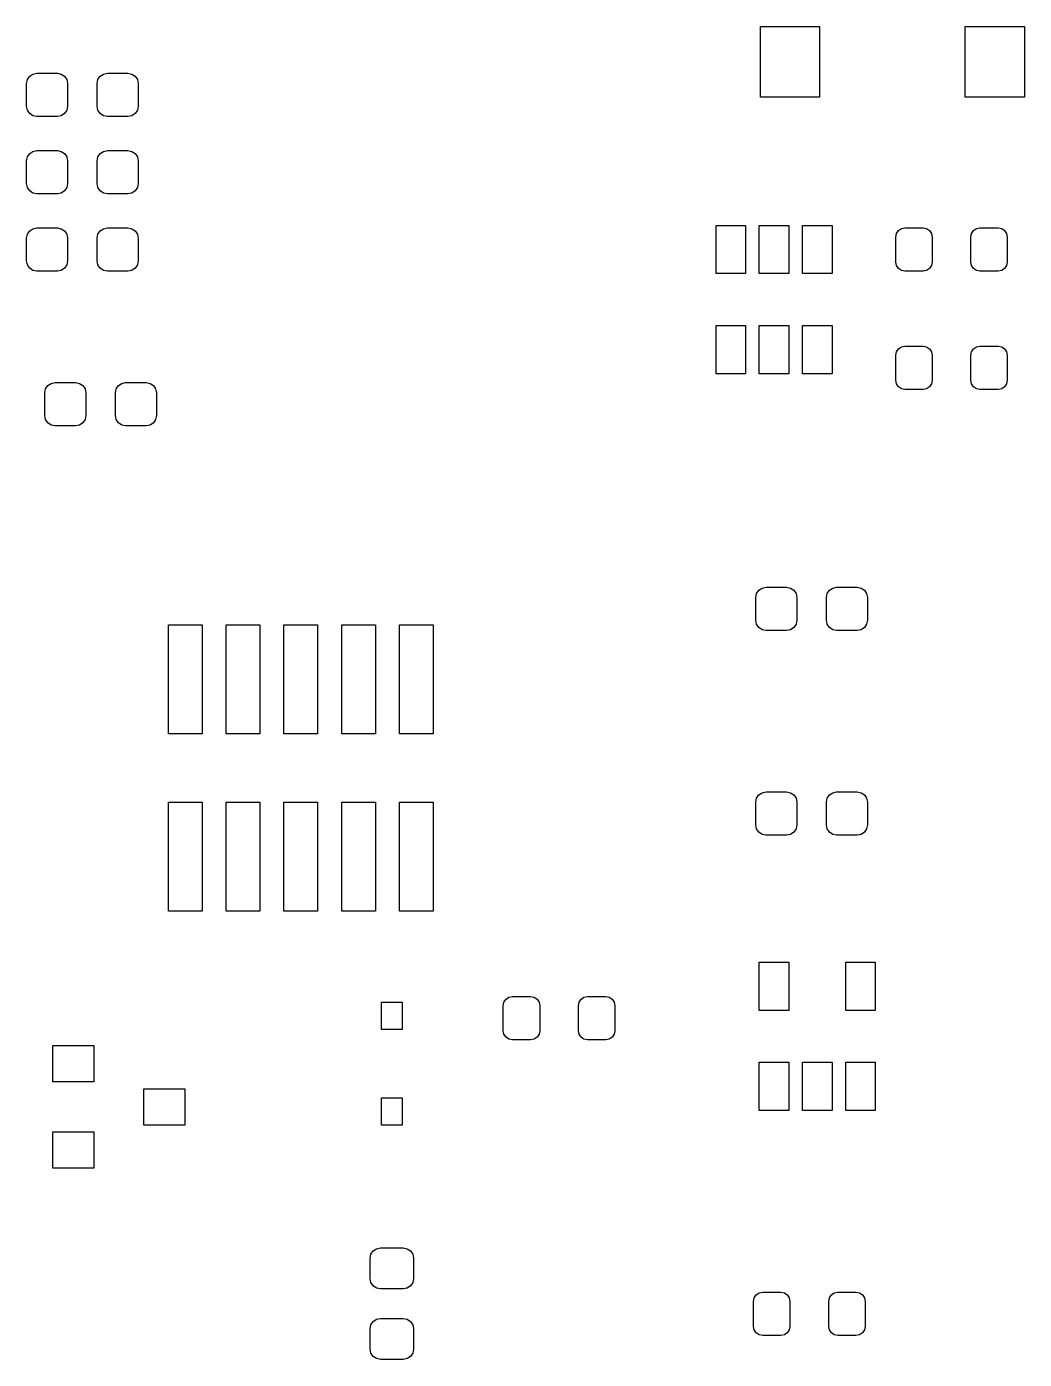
# Model space of a CAD drawing. Extents: x 151.7 to 203.9, y -103 to -39.5.
# Drawn here: x 181.97 to 203.9, y -99.5 to -70.2 of the extents above; entities that cross this region are included whole.
import ezdxf

# ---------------------------------------------------------------- set-up
doc = ezdxf.new("R2010")
doc.units = 0
doc.layers.add('BLACK', color=7, linetype='CONTINUOUS')

msp = doc.modelspace()

# ---------------------------------------------------------------- linework, layer by layer
at = {"layer": 'BLACK', "linetype": 'CONTINUOUS'}
for p, q in [((198.1, -71.75), (198.1, -70.2)), ((198.1, -70.2), (199.4, -70.2)), ((199.4, -70.2), (199.4, -71.75)), ((202.6, -71.75), (202.6, -70.2)), ((202.6, -70.2), (203.9, -70.2)), ((203.9, -70.2), (203.9, -71.75)), ((181.975, -71.45), (181.992, -71.3639)), ((181.975, -71.95), (181.975, -71.45)), ((181.992, -71.3639), (182.041, -71.2909)), ((182.041, -71.2909), (182.114, -71.2421)), ((182.114, -71.2421), (182.2, -71.225)), ((182.2, -71.225), (182.65, -71.225)), ((182.65, -71.225), (182.736, -71.2421)), ((182.736, -71.2421), (182.809, -71.2909)), ((182.809, -71.2909), (182.858, -71.3639)), ((182.858, -71.3639), (182.875, -71.45)), ((182.875, -71.45), (182.875, -71.95)), ((183.525, -71.45), (183.542, -71.3639)), ((183.525, -71.95), (183.525, -71.45)), ((183.542, -71.3639), (183.591, -71.2909)), ((183.591, -71.2909), (183.664, -71.2421)), ((183.664, -71.2421), (183.75, -71.225)), ((183.75, -71.225), (184.2, -71.225)), ((184.2, -71.225), (184.286, -71.2421)), ((184.286, -71.2421), (184.359, -71.2909)), ((184.359, -71.2909), (184.408, -71.3639)), ((184.408, -71.3639), (184.425, -71.45)), ((184.425, -71.45), (184.425, -71.95)), ((199.4, -71.75), (198.1, -71.75)), ((203.9, -71.75), (202.6, -71.75)), ((181.992, -72.0361), (181.975, -71.95)), ((182.041, -72.1091), (181.992, -72.0361)), ((182.858, -72.0361), (182.809, -72.1091)), ((182.875, -71.95), (182.858, -72.0361)), ((183.542, -72.0361), (183.525, -71.95)), ((183.591, -72.1091), (183.542, -72.0361)), ((184.408, -72.0361), (184.359, -72.1091)), ((184.425, -71.95), (184.408, -72.0361)), ((182.114, -72.1579), (182.041, -72.1091)), ((182.2, -72.175), (182.114, -72.1579)), ((182.65, -72.175), (182.2, -72.175)), ((182.736, -72.1579), (182.65, -72.175)), ((182.809, -72.1091), (182.736, -72.1579)), ((183.664, -72.1579), (183.591, -72.1091)), ((183.75, -72.175), (183.664, -72.1579)), ((184.2, -72.175), (183.75, -72.175)), ((184.286, -72.1579), (184.2, -72.175)), ((184.359, -72.1091), (184.286, -72.1579)), ((182.041, -72.9909), (182.114, -72.9421)), ((182.114, -72.9421), (182.2, -72.925)), ((182.2, -72.925), (182.65, -72.925)), ((182.65, -72.925), (182.736, -72.9421)), ((182.736, -72.9421), (182.809, -72.9909)), ((183.591, -72.9909), (183.664, -72.9421)), ((183.664, -72.9421), (183.75, -72.925)), ((183.75, -72.925), (184.2, -72.925)), ((184.2, -72.925), (184.286, -72.9421)), ((184.286, -72.9421), (184.359, -72.9909)), ((181.975, -73.15), (181.992, -73.0639)), ((181.975, -73.65), (181.975, -73.15)), ((181.992, -73.0639), (182.041, -72.9909)), ((182.809, -72.9909), (182.858, -73.0639)), ((182.858, -73.0639), (182.875, -73.15)), ((182.875, -73.15), (182.875, -73.65)), ((183.525, -73.15), (183.542, -73.0639)), ((183.525, -73.65), (183.525, -73.15)), ((183.542, -73.0639), (183.591, -72.9909)), ((184.359, -72.9909), (184.408, -73.0639)), ((184.408, -73.0639), (184.425, -73.15)), ((184.425, -73.15), (184.425, -73.65)), ((181.992, -73.7361), (181.975, -73.65)), ((182.041, -73.8091), (181.992, -73.7361)), ((182.114, -73.8579), (182.041, -73.8091)), ((182.809, -73.8091), (182.736, -73.8579)), ((182.858, -73.7361), (182.809, -73.8091)), ((182.875, -73.65), (182.858, -73.7361)), ((183.542, -73.7361), (183.525, -73.65)), ((183.591, -73.8091), (183.542, -73.7361)), ((183.664, -73.8579), (183.591, -73.8091)), ((184.359, -73.8091), (184.286, -73.8579)), ((184.408, -73.7361), (184.359, -73.8091)), ((184.425, -73.65), (184.408, -73.7361)), ((182.2, -73.875), (182.114, -73.8579)), ((182.65, -73.875), (182.2, -73.875)), ((182.736, -73.8579), (182.65, -73.875)), ((183.75, -73.875), (183.664, -73.8579)), ((184.2, -73.875), (183.75, -73.875)), ((184.286, -73.8579), (184.2, -73.875)), ((181.992, -74.7639), (182.041, -74.6909)), ((182.041, -74.6909), (182.114, -74.6421)), ((182.114, -74.6421), (182.2, -74.625)), ((182.2, -74.625), (182.65, -74.625)), ((182.65, -74.625), (182.736, -74.6421)), ((182.736, -74.6421), (182.809, -74.6909)), ((182.809, -74.6909), (182.858, -74.7639)), ((183.542, -74.7639), (183.591, -74.6909)), ((183.591, -74.6909), (183.664, -74.6421)), ((183.664, -74.6421), (183.75, -74.625)), ((183.75, -74.625), (184.2, -74.625)), ((184.2, -74.625), (184.286, -74.6421)), ((184.286, -74.6421), (184.359, -74.6909)), ((184.359, -74.6909), (184.408, -74.7639)), ((197.125, -75.63), (197.125, -74.57)), ((197.125, -74.57), (197.775, -74.57)), ((197.775, -74.57), (197.775, -75.63)), ((198.075, -75.63), (198.075, -74.57)), ((198.075, -74.57), (198.725, -74.57)), ((198.725, -74.57), (198.725, -75.63)), ((199.025, -75.63), (199.025, -74.57)), ((199.025, -74.57), (199.675, -74.57)), ((199.675, -74.57), (199.675, -75.63)), ((201.09, -74.7485), (201.134, -74.6836)), ((201.134, -74.6836), (201.198, -74.6402)), ((201.198, -74.6402), (201.275, -74.625)), ((201.275, -74.625), (201.675, -74.625)), ((201.675, -74.625), (201.752, -74.6402)), ((201.752, -74.6402), (201.816, -74.6836)), ((201.816, -74.6836), (201.86, -74.7485)), ((202.74, -74.7485), (202.784, -74.6836)), ((202.784, -74.6836), (202.848, -74.6402)), ((202.848, -74.6402), (202.925, -74.625)), ((202.925, -74.625), (203.325, -74.625)), ((203.325, -74.625), (203.402, -74.6402)), ((203.402, -74.6402), (203.466, -74.6836)), ((203.466, -74.6836), (203.51, -74.7485)), ((181.975, -74.85), (181.992, -74.7639)), ((181.975, -75.35), (181.975, -74.85)), ((182.858, -74.7639), (182.875, -74.85)), ((182.875, -74.85), (182.875, -75.35)), ((183.525, -74.85), (183.542, -74.7639)), ((183.525, -75.35), (183.525, -74.85)), ((184.408, -74.7639), (184.425, -74.85)), ((184.425, -74.85), (184.425, -75.35)), ((201.075, -74.825), (201.09, -74.7485)), ((201.075, -75.375), (201.075, -74.825)), ((201.86, -74.7485), (201.875, -74.825)), ((201.875, -74.825), (201.875, -75.375)), ((202.725, -74.825), (202.74, -74.7485)), ((202.725, -75.375), (202.725, -74.825)), ((203.51, -74.7485), (203.525, -74.825)), ((203.525, -74.825), (203.525, -75.375)), ((181.992, -75.4361), (181.975, -75.35)), ((182.041, -75.5091), (181.992, -75.4361)), ((182.114, -75.5579), (182.041, -75.5091)), ((182.2, -75.575), (182.114, -75.5579)), ((182.65, -75.575), (182.2, -75.575)), ((182.736, -75.5579), (182.65, -75.575)), ((182.809, -75.5091), (182.736, -75.5579)), ((182.858, -75.4361), (182.809, -75.5091)), ((182.875, -75.35), (182.858, -75.4361)), ((183.542, -75.4361), (183.525, -75.35)), ((183.591, -75.5091), (183.542, -75.4361)), ((183.664, -75.5579), (183.591, -75.5091)), ((183.75, -75.575), (183.664, -75.5579)), ((184.2, -75.575), (183.75, -75.575)), ((184.286, -75.5579), (184.2, -75.575)), ((184.359, -75.5091), (184.286, -75.5579)), ((184.408, -75.4361), (184.359, -75.5091)), ((184.425, -75.35), (184.408, -75.4361)), ((201.09, -75.4515), (201.075, -75.375)), ((201.134, -75.5164), (201.09, -75.4515)), ((201.198, -75.5598), (201.134, -75.5164)), ((201.275, -75.575), (201.198, -75.5598)), ((201.675, -75.575), (201.275, -75.575)), ((201.752, -75.5598), (201.675, -75.575)), ((201.816, -75.5164), (201.752, -75.5598)), ((201.86, -75.4515), (201.816, -75.5164)), ((201.875, -75.375), (201.86, -75.4515)), ((202.74, -75.4515), (202.725, -75.375)), ((202.784, -75.5164), (202.74, -75.4515)), ((202.848, -75.5598), (202.784, -75.5164)), ((202.925, -75.575), (202.848, -75.5598)), ((203.325, -75.575), (202.925, -75.575)), ((203.402, -75.5598), (203.325, -75.575)), ((203.466, -75.5164), (203.402, -75.5598)), ((203.51, -75.4515), (203.466, -75.5164)), ((203.525, -75.375), (203.51, -75.4515)), ((197.775, -75.63), (197.125, -75.63)), ((198.725, -75.63), (198.075, -75.63)), ((199.675, -75.63), (199.025, -75.63)), ((197.125, -77.83), (197.125, -76.77)), ((197.125, -76.77), (197.775, -76.77)), ((197.775, -76.77), (197.775, -77.83)), ((198.075, -77.83), (198.075, -76.77)), ((198.075, -76.77), (198.725, -76.77)), ((198.725, -76.77), (198.725, -77.83)), ((199.025, -77.83), (199.025, -76.77)), ((199.025, -76.77), (199.675, -76.77)), ((199.675, -76.77), (199.675, -77.83)), ((201.075, -77.425), (201.09, -77.3485)), ((201.09, -77.3485), (201.134, -77.2836)), ((201.134, -77.2836), (201.198, -77.2402)), ((201.198, -77.2402), (201.275, -77.225)), ((201.275, -77.225), (201.675, -77.225)), ((201.675, -77.225), (201.752, -77.2402)), ((201.752, -77.2402), (201.816, -77.2836)), ((201.816, -77.2836), (201.86, -77.3485)), ((201.86, -77.3485), (201.875, -77.425)), ((202.725, -77.425), (202.74, -77.3485)), ((202.74, -77.3485), (202.784, -77.2836)), ((202.784, -77.2836), (202.848, -77.2402)), ((202.848, -77.2402), (202.925, -77.225)), ((202.925, -77.225), (203.325, -77.225)), ((203.325, -77.225), (203.402, -77.2402)), ((203.402, -77.2402), (203.466, -77.2836)), ((203.466, -77.2836), (203.51, -77.3485)), ((203.51, -77.3485), (203.525, -77.425)), ((201.075, -77.975), (201.075, -77.425)), ((201.875, -77.425), (201.875, -77.975)), ((202.725, -77.975), (202.725, -77.425)), ((203.525, -77.425), (203.525, -77.975)), ((197.775, -77.83), (197.125, -77.83)), ((198.725, -77.83), (198.075, -77.83)), ((199.675, -77.83), (199.025, -77.83)), ((182.375, -78.25), (182.392, -78.1639)), ((182.392, -78.1639), (182.441, -78.0909)), ((182.441, -78.0909), (182.514, -78.0421)), ((182.514, -78.0421), (182.6, -78.025)), ((182.6, -78.025), (183.05, -78.025)), ((183.05, -78.025), (183.136, -78.0421)), ((183.136, -78.0421), (183.209, -78.0909)), ((183.209, -78.0909), (183.258, -78.1639)), ((183.258, -78.1639), (183.275, -78.25)), ((183.925, -78.25), (183.942, -78.1639)), ((183.942, -78.1639), (183.991, -78.0909)), ((183.991, -78.0909), (184.064, -78.0421)), ((184.064, -78.0421), (184.15, -78.025)), ((184.15, -78.025), (184.6, -78.025)), ((184.6, -78.025), (184.686, -78.0421)), ((184.686, -78.0421), (184.759, -78.0909)), ((184.759, -78.0909), (184.808, -78.1639)), ((184.808, -78.1639), (184.825, -78.25)), ((201.09, -78.0515), (201.075, -77.975)), ((201.134, -78.1164), (201.09, -78.0515)), ((201.198, -78.1598), (201.134, -78.1164)), ((201.275, -78.175), (201.198, -78.1598)), ((201.675, -78.175), (201.275, -78.175)), ((201.752, -78.1598), (201.675, -78.175)), ((201.816, -78.1164), (201.752, -78.1598)), ((201.86, -78.0515), (201.816, -78.1164)), ((201.875, -77.975), (201.86, -78.0515)), ((202.74, -78.0515), (202.725, -77.975)), ((202.784, -78.1164), (202.74, -78.0515)), ((202.848, -78.1598), (202.784, -78.1164)), ((202.925, -78.175), (202.848, -78.1598)), ((203.325, -78.175), (202.925, -78.175)), ((203.402, -78.1598), (203.325, -78.175)), ((203.466, -78.1164), (203.402, -78.1598)), ((203.51, -78.0515), (203.466, -78.1164)), ((203.525, -77.975), (203.51, -78.0515)), ((182.375, -78.75), (182.375, -78.25)), ((183.275, -78.25), (183.275, -78.75)), ((183.925, -78.75), (183.925, -78.25)), ((184.825, -78.25), (184.825, -78.75)), ((182.392, -78.8361), (182.375, -78.75)), ((183.275, -78.75), (183.258, -78.8361)), ((183.942, -78.8361), (183.925, -78.75)), ((184.825, -78.75), (184.808, -78.8361)), ((182.441, -78.9091), (182.392, -78.8361)), ((182.514, -78.9579), (182.441, -78.9091)), ((182.6, -78.975), (182.514, -78.9579)), ((183.05, -78.975), (182.6, -78.975)), ((183.136, -78.9579), (183.05, -78.975)), ((183.209, -78.9091), (183.136, -78.9579)), ((183.258, -78.8361), (183.209, -78.9091)), ((183.991, -78.9091), (183.942, -78.8361)), ((184.064, -78.9579), (183.991, -78.9091)), ((184.15, -78.975), (184.064, -78.9579)), ((184.6, -78.975), (184.15, -78.975)), ((184.686, -78.9579), (184.6, -78.975)), ((184.759, -78.9091), (184.686, -78.9579)), ((184.808, -78.8361), (184.759, -78.9091)), ((198.017, -82.6639), (198.066, -82.5909)), ((198.066, -82.5909), (198.139, -82.5421)), ((198.139, -82.5421), (198.225, -82.525)), ((198.225, -82.525), (198.675, -82.525)), ((198.675, -82.525), (198.761, -82.5421)), ((198.761, -82.5421), (198.834, -82.5909)), ((198.834, -82.5909), (198.883, -82.6639)), ((199.567, -82.6639), (199.616, -82.5909)), ((199.616, -82.5909), (199.689, -82.5421)), ((199.689, -82.5421), (199.775, -82.525)), ((199.775, -82.525), (200.225, -82.525)), ((200.225, -82.525), (200.311, -82.5421)), ((200.311, -82.5421), (200.384, -82.5909)), ((200.384, -82.5909), (200.433, -82.6639)), ((198, -82.75), (198.017, -82.6639)), ((198, -83.25), (198, -82.75)), ((198.883, -82.6639), (198.9, -82.75)), ((198.9, -82.75), (198.9, -83.25)), ((199.55, -82.75), (199.567, -82.6639)), ((199.55, -83.25), (199.55, -82.75)), ((200.433, -82.6639), (200.45, -82.75)), ((200.45, -82.75), (200.45, -83.25)), ((185.09, -85.75), (185.09, -83.35)), ((185.09, -83.35), (185.83, -83.35)), ((185.83, -83.35), (185.83, -85.75)), ((186.36, -85.75), (186.36, -83.35)), ((186.36, -83.35), (187.1, -83.35)), ((187.1, -83.35), (187.1, -85.75)), ((187.63, -85.75), (187.63, -83.35)), ((187.63, -83.35), (188.37, -83.35)), ((188.37, -83.35), (188.37, -85.75)), ((188.9, -85.75), (188.9, -83.35)), ((188.9, -83.35), (189.64, -83.35)), ((189.64, -83.35), (189.64, -85.75)), ((190.17, -85.75), (190.17, -83.35)), ((190.17, -83.35), (190.91, -83.35)), ((190.91, -83.35), (190.91, -85.75)), ((198.017, -83.3361), (198, -83.25)), ((198.066, -83.4091), (198.017, -83.3361)), ((198.139, -83.4579), (198.066, -83.4091)), ((198.225, -83.475), (198.139, -83.4579)), ((198.675, -83.475), (198.225, -83.475)), ((198.761, -83.4579), (198.675, -83.475)), ((198.834, -83.4091), (198.761, -83.4579)), ((198.883, -83.3361), (198.834, -83.4091)), ((198.9, -83.25), (198.883, -83.3361)), ((199.567, -83.3361), (199.55, -83.25)), ((199.616, -83.4091), (199.567, -83.3361)), ((199.689, -83.4579), (199.616, -83.4091)), ((199.775, -83.475), (199.689, -83.4579)), ((200.225, -83.475), (199.775, -83.475)), ((200.311, -83.4579), (200.225, -83.475)), ((200.384, -83.4091), (200.311, -83.4579)), ((200.433, -83.3361), (200.384, -83.4091)), ((200.45, -83.25), (200.433, -83.3361)), ((185.83, -85.75), (185.09, -85.75)), ((187.1, -85.75), (186.36, -85.75)), ((188.37, -85.75), (187.63, -85.75)), ((189.64, -85.75), (188.9, -85.75)), ((190.91, -85.75), (190.17, -85.75)), ((185.09, -89.65), (185.09, -87.25)), ((185.09, -87.25), (185.83, -87.25)), ((185.83, -87.25), (185.83, -89.65)), ((186.36, -89.65), (186.36, -87.25)), ((186.36, -87.25), (187.1, -87.25)), ((187.1, -87.25), (187.1, -89.65)), ((187.63, -89.65), (187.63, -87.25)), ((187.63, -87.25), (188.37, -87.25)), ((188.37, -87.25), (188.37, -89.65)), ((188.9, -89.65), (188.9, -87.25)), ((188.9, -87.25), (189.64, -87.25)), ((189.64, -87.25), (189.64, -89.65)), ((190.17, -89.65), (190.17, -87.25)), ((190.17, -87.25), (190.91, -87.25)), ((190.91, -87.25), (190.91, -89.65)), ((198, -87.25), (198.017, -87.1639)), ((198, -87.75), (198, -87.25)), ((198.017, -87.1639), (198.066, -87.0909)), ((198.066, -87.0909), (198.139, -87.0421)), ((198.139, -87.0421), (198.225, -87.025)), ((198.225, -87.025), (198.675, -87.025)), ((198.675, -87.025), (198.761, -87.0421)), ((198.761, -87.0421), (198.834, -87.0909)), ((198.834, -87.0909), (198.883, -87.1639)), ((198.883, -87.1639), (198.9, -87.25)), ((198.9, -87.25), (198.9, -87.75)), ((199.55, -87.25), (199.567, -87.1639)), ((199.55, -87.75), (199.55, -87.25)), ((199.567, -87.1639), (199.616, -87.0909)), ((199.616, -87.0909), (199.689, -87.0421)), ((199.689, -87.0421), (199.775, -87.025)), ((199.775, -87.025), (200.225, -87.025)), ((200.225, -87.025), (200.311, -87.0421)), ((200.311, -87.0421), (200.384, -87.0909)), ((200.384, -87.0909), (200.433, -87.1639)), ((200.433, -87.1639), (200.45, -87.25)), ((200.45, -87.25), (200.45, -87.75)), ((198.017, -87.8361), (198, -87.75)), ((198.066, -87.9091), (198.017, -87.8361)), ((198.883, -87.8361), (198.834, -87.9091)), ((198.9, -87.75), (198.883, -87.8361)), ((199.567, -87.8361), (199.55, -87.75)), ((199.616, -87.9091), (199.567, -87.8361)), ((200.433, -87.8361), (200.384, -87.9091)), ((200.45, -87.75), (200.433, -87.8361)), ((198.139, -87.9579), (198.066, -87.9091)), ((198.225, -87.975), (198.139, -87.9579)), ((198.675, -87.975), (198.225, -87.975)), ((198.761, -87.9579), (198.675, -87.975)), ((198.834, -87.9091), (198.761, -87.9579)), ((199.689, -87.9579), (199.616, -87.9091)), ((199.775, -87.975), (199.689, -87.9579)), ((200.225, -87.975), (199.775, -87.975)), ((200.311, -87.9579), (200.225, -87.975)), ((200.384, -87.9091), (200.311, -87.9579)), ((185.83, -89.65), (185.09, -89.65)), ((187.1, -89.65), (186.36, -89.65)), ((188.37, -89.65), (187.63, -89.65)), ((189.64, -89.65), (188.9, -89.65)), ((190.91, -89.65), (190.17, -89.65)), ((198.075, -91.83), (198.075, -90.77)), ((198.075, -90.77), (198.725, -90.77)), ((198.725, -90.77), (198.725, -91.83)), ((199.975, -91.83), (199.975, -90.77)), ((199.975, -90.77), (200.625, -90.77)), ((200.625, -90.77), (200.625, -91.83)), ((189.775, -92.25), (189.775, -91.65)), ((189.775, -91.65), (190.225, -91.65)), ((190.225, -91.65), (190.225, -92.25)), ((192.45, -91.725), (192.465, -91.6485)), ((192.465, -91.6485), (192.509, -91.5836)), ((192.509, -91.5836), (192.573, -91.5402)), ((192.573, -91.5402), (192.65, -91.525)), ((192.65, -91.525), (193.05, -91.525)), ((193.05, -91.525), (193.127, -91.5402)), ((193.127, -91.5402), (193.191, -91.5836)), ((193.191, -91.5836), (193.235, -91.6485)), ((193.235, -91.6485), (193.25, -91.725)), ((194.1, -91.725), (194.115, -91.6485)), ((194.115, -91.6485), (194.159, -91.5836)), ((194.159, -91.5836), (194.223, -91.5402)), ((194.223, -91.5402), (194.3, -91.525)), ((194.3, -91.525), (194.7, -91.525)), ((194.7, -91.525), (194.777, -91.5402)), ((194.777, -91.5402), (194.841, -91.5836)), ((194.841, -91.5836), (194.885, -91.6485)), ((194.885, -91.6485), (194.9, -91.725)), ((192.45, -92.275), (192.45, -91.725)), ((193.25, -91.725), (193.25, -92.275)), ((194.1, -92.275), (194.1, -91.725)), ((194.9, -91.725), (194.9, -92.275)), ((198.725, -91.83), (198.075, -91.83)), ((200.625, -91.83), (199.975, -91.83)), ((190.225, -92.25), (189.775, -92.25)), ((192.465, -92.3515), (192.45, -92.275)), ((193.25, -92.275), (193.235, -92.3515)), ((194.115, -92.3515), (194.1, -92.275)), ((194.9, -92.275), (194.885, -92.3515)), ((192.509, -92.4164), (192.465, -92.3515)), ((192.573, -92.4598), (192.509, -92.4164)), ((192.65, -92.475), (192.573, -92.4598)), ((193.05, -92.475), (192.65, -92.475)), ((193.127, -92.4598), (193.05, -92.475)), ((193.191, -92.4164), (193.127, -92.4598)), ((193.235, -92.3515), (193.191, -92.4164)), ((194.159, -92.4164), (194.115, -92.3515)), ((194.223, -92.4598), (194.159, -92.4164)), ((194.3, -92.475), (194.223, -92.4598)), ((194.7, -92.475), (194.3, -92.475)), ((194.777, -92.4598), (194.7, -92.475)), ((194.841, -92.4164), (194.777, -92.4598)), ((194.885, -92.3515), (194.841, -92.4164)), ((182.55, -93.4), (182.55, -92.6)), ((182.55, -92.6), (183.45, -92.6)), ((183.45, -92.6), (183.45, -93.4)), ((198.075, -94.03), (198.075, -92.97)), ((198.075, -92.97), (198.725, -92.97)), ((198.725, -92.97), (198.725, -94.03)), ((199.025, -94.03), (199.025, -92.97)), ((199.025, -92.97), (199.675, -92.97)), ((199.675, -92.97), (199.675, -94.03)), ((199.975, -94.03), (199.975, -92.97)), ((199.975, -92.97), (200.625, -92.97)), ((200.625, -92.97), (200.625, -94.03)), ((183.45, -93.4), (182.55, -93.4)), ((184.55, -94.35), (184.55, -93.55)), ((184.55, -93.55), (185.45, -93.55)), ((185.45, -93.55), (185.45, -94.35)), ((189.775, -94.35), (189.775, -93.75)), ((189.775, -93.75), (190.225, -93.75)), ((190.225, -93.75), (190.225, -94.35)), ((198.725, -94.03), (198.075, -94.03)), ((199.675, -94.03), (199.025, -94.03)), ((200.625, -94.03), (199.975, -94.03)), ((182.55, -95.3), (182.55, -94.5)), ((182.55, -94.5), (183.45, -94.5)), ((183.45, -94.5), (183.45, -95.3)), ((185.45, -94.35), (184.55, -94.35)), ((190.225, -94.35), (189.775, -94.35)), ((183.45, -95.3), (182.55, -95.3)), ((189.525, -97.275), (189.542, -97.1889)), ((189.525, -97.725), (189.525, -97.275)), ((189.542, -97.1889), (189.591, -97.1159)), ((189.591, -97.1159), (189.664, -97.0671)), ((189.664, -97.0671), (189.75, -97.05)), ((189.75, -97.05), (190.25, -97.05)), ((190.25, -97.05), (190.336, -97.0671)), ((190.336, -97.0671), (190.409, -97.1159)), ((190.409, -97.1159), (190.458, -97.1889)), ((190.458, -97.1889), (190.475, -97.275)), ((190.475, -97.275), (190.475, -97.725)), ((189.542, -97.8111), (189.525, -97.725)), ((189.591, -97.8841), (189.542, -97.8111)), ((190.458, -97.8111), (190.409, -97.8841)), ((190.475, -97.725), (190.458, -97.8111)), ((189.664, -97.9329), (189.591, -97.8841)), ((189.75, -97.95), (189.664, -97.9329)), ((190.25, -97.95), (189.75, -97.95)), ((190.336, -97.9329), (190.25, -97.95)), ((190.409, -97.8841), (190.336, -97.9329)), ((197.95, -98.225), (197.965, -98.1485)), ((197.965, -98.1485), (198.009, -98.0836)), ((198.009, -98.0836), (198.073, -98.0402)), ((198.073, -98.0402), (198.15, -98.025)), ((198.15, -98.025), (198.55, -98.025)), ((198.55, -98.025), (198.627, -98.0402)), ((198.627, -98.0402), (198.691, -98.0836)), ((198.691, -98.0836), (198.735, -98.1485)), ((198.735, -98.1485), (198.75, -98.225)), ((199.6, -98.225), (199.615, -98.1485)), ((199.615, -98.1485), (199.659, -98.0836)), ((199.659, -98.0836), (199.723, -98.0402)), ((199.723, -98.0402), (199.8, -98.025)), ((199.8, -98.025), (200.2, -98.025)), ((200.2, -98.025), (200.277, -98.0402)), ((200.277, -98.0402), (200.341, -98.0836)), ((200.341, -98.0836), (200.385, -98.1485)), ((200.385, -98.1485), (200.4, -98.225)), ((197.95, -98.775), (197.95, -98.225)), ((198.75, -98.225), (198.75, -98.775)), ((199.6, -98.775), (199.6, -98.225)), ((200.4, -98.225), (200.4, -98.775)), ((189.525, -98.825), (189.542, -98.7389)), ((189.542, -98.7389), (189.591, -98.6659)), ((189.591, -98.6659), (189.664, -98.6171)), ((189.664, -98.6171), (189.75, -98.6)), ((189.75, -98.6), (190.25, -98.6)), ((190.25, -98.6), (190.336, -98.6171)), ((190.336, -98.6171), (190.409, -98.6659)), ((190.409, -98.6659), (190.458, -98.7389)), ((190.458, -98.7389), (190.475, -98.825)), ((189.525, -99.275), (189.525, -98.825)), ((190.475, -98.825), (190.475, -99.275)), ((197.965, -98.8515), (197.95, -98.775)), ((198.009, -98.9164), (197.965, -98.8515)), ((198.073, -98.9598), (198.009, -98.9164)), ((198.15, -98.975), (198.073, -98.9598)), ((198.55, -98.975), (198.15, -98.975)), ((198.627, -98.9598), (198.55, -98.975)), ((198.691, -98.9164), (198.627, -98.9598)), ((198.735, -98.8515), (198.691, -98.9164)), ((198.75, -98.775), (198.735, -98.8515)), ((199.615, -98.8515), (199.6, -98.775)), ((199.659, -98.9164), (199.615, -98.8515)), ((199.723, -98.9598), (199.659, -98.9164)), ((199.8, -98.975), (199.723, -98.9598)), ((200.2, -98.975), (199.8, -98.975)), ((200.277, -98.9598), (200.2, -98.975)), ((200.341, -98.9164), (200.277, -98.9598)), ((200.385, -98.8515), (200.341, -98.9164)), ((200.4, -98.775), (200.385, -98.8515)), ((189.542, -99.3611), (189.525, -99.275)), ((190.475, -99.275), (190.458, -99.3611)), ((189.591, -99.4341), (189.542, -99.3611)), ((189.664, -99.4829), (189.591, -99.4341)), ((189.75, -99.5), (189.664, -99.4829)), ((190.25, -99.5), (189.75, -99.5)), ((190.336, -99.4829), (190.25, -99.5)), ((190.409, -99.4341), (190.336, -99.4829)), ((190.458, -99.3611), (190.409, -99.4341))]:
    msp.add_line(p, q, dxfattribs=at)

doc.saveas('drawing.dxf')
